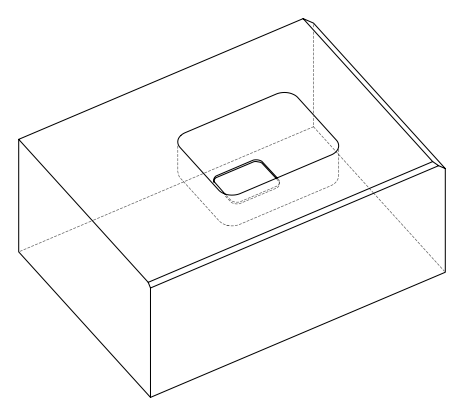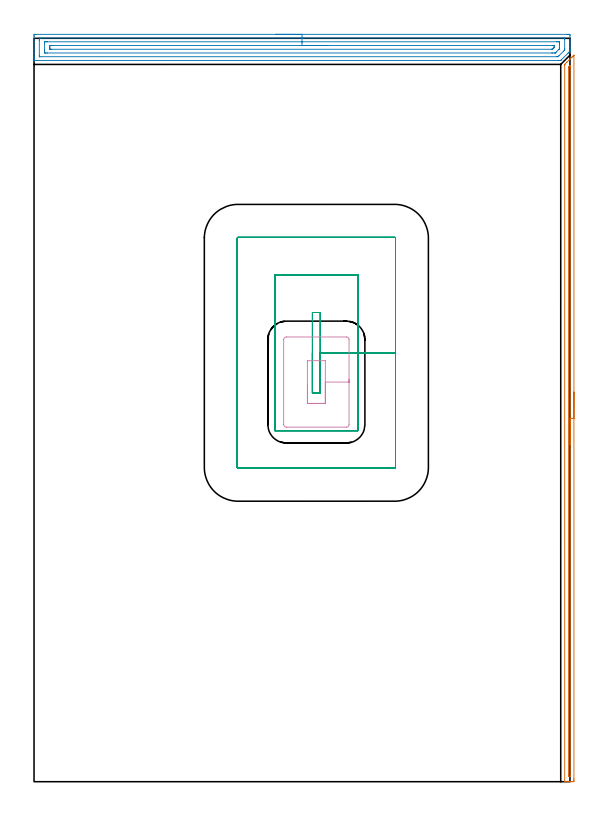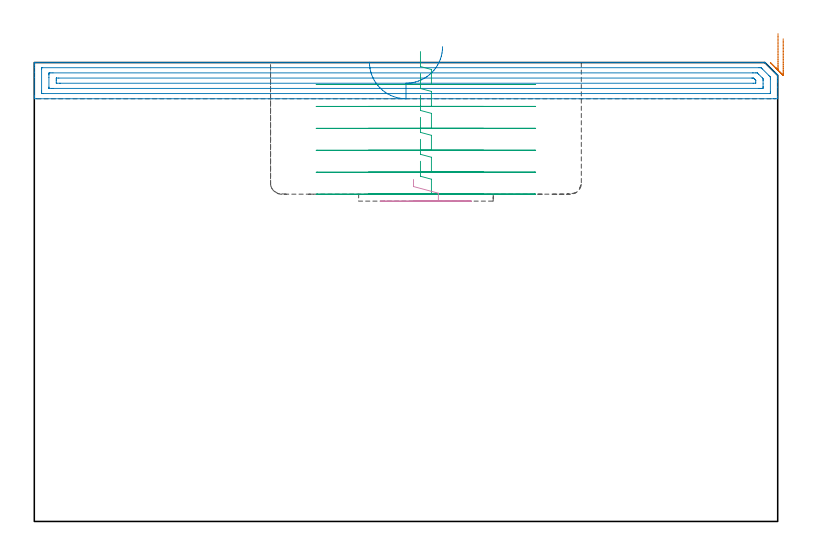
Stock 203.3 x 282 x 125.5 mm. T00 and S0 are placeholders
(PLAN: 4 operations, 2 tool changes, 19.4 min)
(1 AREA_MILL | FG_CHAMFER_SURFACE | UGT0205_001 | 4.53 min | 1705 mm3)
(2 AREA_MILL_1 | FG_CHAMFER_SURFACE_1 | UGT0205_001 | 6.7 min | 9933 mm3)
(3 MILL_RECTANGULAR_POCKET | POCKET_RECTANGULAR_STRAIGHT | NXT0201_007 | Follow Part, ap 6.25, ae 75% | 7.73 min | 338680 mm3)
(4 MILL_RECTANGULAR_POCKET_1 | POCKET_RECTANGULAR_STRAIGHT_1 | NXT0201_011 | Follow Part, ap 3, ae 75% | 0.44 min | 3162 mm3)
(TOOL UGT0205_001 | Chamfer Mill 20 x 3 x 45 deg. | D20 FL50 Z2)
(TOOL NXT0201_007 | ENDMILL 25mm [R216.25-25050GCK54P 1620] | D25 R3 FL54 Z5)
(TOOL NXT0201_011 | ENDMILL 12mm [2P460-1200-NA 1630] | D12 FL38 Z6)
(OP 1 AREA_MILL)
G17 G21 G94 G90
T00 M6
G54
G17 G0 G90 X204.8 Y147.8 S1061 M3
G43 Z135.5 H0
Z132.
G94 G1 Y147.762 Z131.128 F250.
Y147.648 Z130.263
Y147.459 Z129.412
Y147.197 Z128.58
Y146.863 Z127.774
Y146.46 Z127.
Y145.991 Z126.264
Y145.46 Z125.572
Y144.871 Z124.929
Y144.228 Z124.34
Y143.536 Z123.808
Y142.8 Z123.34
Y142.026 Z122.937
Y141.22 Z122.603
Y140.388 Z122.341
Y139.536 Z122.152
Y138.672 Z122.038
Y137.8 Z122.
Y1.079
X204.799 Y0.622 Z122.001
X204.795 Y0.191 Z122.002
X204.791 Y0.01 Z122.004
X204.37 Y0. Z122.424
X203.836 Z122.961
X203.49 Z123.306
X202.956 Z123.84
X202.61 Z124.185
X201.918 Z124.881
X201.638 Z125.161
X201.296 Y0.001 Z125.494
X201.3 Y0.176 Z125.5
Y271.85
X201.304 Y272.107 Z125.489
X201.496 Y272.296 Z125.303
X201.549 Y272.349 Z125.251
X202.17 Y272.972 Z124.626
X202.39 Y273.19 Z124.41
X203.05 Y273.852 Z123.746
X203.231 Y274.031 Z123.569
X203.284 Y274.084 Z123.516
X203.93 Y274.731 Z122.867
X204.073 Y274.873 Z122.727
X204.177 Y274.977 Z122.622
X204.37 Y275.171 Z122.428
X204.474 Y275.275 Z122.323
X204.695 Y275.496 Z122.104
X204.712 Y275.512 Z122.087
X204.776 Y275.573 Z122.023
X204.795 Y275.583 Z122.004
X204.8 Y275.573 Z122.
Y137.8
X203.386 Z123.414
Y2.181
X203.385 Y2.088 Z123.415
X203.382 Y2.042 Z123.418
X203.38 Y2.024 Z123.42
X203.365 Y2.01 Z123.435
X203.012 Y2.002 Z123.788
X202.803 Y2.001 Z123.997
X202.77 Y2.003 Z124.03
X202.737 Y2.009 Z124.063
X202.721 Y2.016 Z124.079
X202.719 Y2.041 Z124.081
X202.715 Y2.303 Z124.085
X202.714 Y270.509 Z124.086
X202.716 Y270.85 Z124.084
X202.719 Y271.02 Z124.081
X202.721 Y271.059 Z124.079
X202.732 Y271.075 Z124.068
X202.757 Y271.105 Z124.043
X202.83 Y271.18 Z123.97
X203.052 Y271.403 Z123.748
X203.152 Y271.502 Z123.648
X203.274 Y271.622 Z123.526
X203.363 Y271.706 Z123.437
X203.376 Y271.716 Z123.424
X203.379 Y271.665 Z123.421
X203.385 Y271.51 Z123.415
X203.386 Y271.403 Z123.414
Y271.265
Y137.8
Y136.928 Z123.452
Y136.063 Z123.566
Y135.212 Z123.755
Y134.38 Z124.017
Y133.574 Z124.351
Y132.8 Z124.754
Y132.064 Z125.223
Y131.372 Z125.754
Y130.729 Z126.343
Y130.14 Z126.986
Y129.608 Z127.678
Y129.14 Z128.414
Y128.737 Z129.188
Y128.403 Z129.994
Y128.141 Z130.826
Y127.952 Z131.678
Y127.838 Z132.543
Y127.8 Z133.414
G0 Z135.5
M5
M2
(OP 2 AREA_MILL_1)
G17 G21 G94 G90
T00 M6
G54
G17 G0 G90 X91.65 Y283.5 S1061 M3
G43 Z135.5 H0
Z125.6
G94 G1 X91.688 Z124.728 F250.
X91.802 Z123.863
X91.991 Z123.012
X92.253 Z122.18
X92.587 Z121.374
X92.99 Z120.6
X93.458 Z119.864
X93.989 Z119.172
X94.579 Z118.529
X95.222 Z117.939
X95.914 Z117.408
X96.65 Z116.94
X97.424 Z116.537
X98.23 Z116.203
X99.062 Z115.941
X99.913 Z115.752
X100.778 Z115.638
X101.65 Z115.6
X202.15
X202.673 Y283.499 Z115.601
X203.191 Y283.495 Z115.603
X203.291 Y283.491 Z115.605
X203.3 Y282.981 Z116.115
Y280.323 Z118.772
Y278.907 Z120.189
Y278.55 Z120.545
Y277.835 Z121.264
Y277.535 Z121.565
Y277.267 Z121.826
X203.299 Y277.132 Z121.957
X203.29 Y277.097 Z121.992
X203.26 Y277.056 Z122.035
X203.12 Y276.919 Z122.179
X202.98 Y276.777 Z122.318
X202.84 Y276.639 Z122.459
X202.673 Y276.472 Z122.626
X202.536 Y276.334 Z122.762
X199.991 Y273.789 Z125.308
X199.861 Y273.665 Z125.432
X199.795 Y273.603 Z125.489
X199.098 Y273.6 Z125.5
X0.18
X0.01 Y273.603 Z125.488
X0.007 Y273.629 Z125.462
X0. Y274.018 Z125.081
Y274.29 Z124.809
Y275.005 Z124.09
Y276.249 Z122.848
Y277.664 Z121.432
Y282.717 Z116.381
X0.002 Y282.981 Z116.116
X0.008 Y283.492 Z115.606
X0.109 Y283.495 Z115.603
X0.627 Y283.5 Z115.6
X101.65
Y282.086 Z117.014
X201.108 Y282.085 Z117.015
X201.215 Y282.084 Z117.016
X201.267 Y282.081 Z117.019
X201.286 Y282.08 Z117.02
X201.29 Y282.065 Z117.035
X201.295 Y281.947 Z117.153
X201.299 Y281.684 Z117.416
Y278.14 Z120.96
X201.292 Y277.664 Z121.436
X201.29 Y277.563 Z121.537
X201.23 Y277.492 Z121.608
X201.147 Y277.404 Z121.696
X200.885 Y277.135 Z121.965
X199.097 Y275.347 Z123.753
X198.923 Y275.178 Z123.922
X198.815 Y275.077 Z124.023
X198.751 Y275.021 Z124.079
X198.645 Y275.019 Z124.081
X198.193 Y275.014 Z124.086
X2.192 Y275.015 Z124.085
X2.085 Y275.016 Z124.084
X2.033 Y275.019 Z124.081
X2.014 Y275.021 Z124.079
X2.01 Y275.035 Z124.065
X2.005 Y275.153 Z123.947
X2.001 Y275.416 Z123.684
X2. Y281.209 Z117.891
X2.001 Y281.619 Z117.481
X2.009 Y282.032 Z117.068
X2.01 Y282.08 Z117.02
X2.029 Y282.081 Z117.019
X2.084 Y282.084 Z117.016
X2.194 Y282.085 Z117.015
X2.415 Y282.086 Z117.014
X101.65
Y280.672 Z118.428
X198.203
X198.746 Y280.671 Z118.429
X199.097 Y280.667 Z118.433
X199.213 Y280.665 Z118.435
X199.29 Y280.653 Z118.447
X199.295 Y280.524 Z118.576
X199.298 Y280.323 Z118.777
X199.3 Y280.121 Z118.979
Y279.436 Z119.664
Y278.55 Z120.55
X199.299 Y278.349 Z120.751
X199.295 Y278.147 Z120.953
X199.29 Y278.015 Z121.085
X199.24 Y277.951 Z121.149
X199.097 Y277.797 Z121.303
X198.078 Y276.777 Z122.323
X197.818 Y276.525 Z122.575
X197.743 Y276.454 Z122.646
X197.708 Y276.435 Z122.665
X197.657 Y276.433 Z122.667
X197.309 Y276.43 Z122.67
X196.767 Y276.429 Z122.671
X196.415 Y276.428 Z122.672
X5.097
X4.554 Y276.429 Z122.671
X4.203 Y276.433 Z122.667
X4.087 Y276.435 Z122.665
X4.01 Y276.447 Z122.653
X4.005 Y276.576 Z122.524
X4.002 Y276.777 Z122.323
X4. Y276.979 Z122.121
Y277.664 Z121.436
Y280.323 Z118.777
Y280.524 Z118.576
X4.003 Y280.591 Z118.509
X4.009 Y280.644 Z118.456
X4.014 Y280.665 Z118.435
X4.028 Y280.667 Z118.433
X4.203 Y280.67 Z118.43
X4.745 Y280.671 Z118.429
X5.097 Y280.672 Z118.428
X101.65
Y279.257 Z119.843
X196.595
X197.186 Y279.255 Z119.845
X197.249 Y279.253 Z119.847
X197.287 Y279.251 Z119.849
X197.29 Y279.207 Z119.893
X197.295 Y278.991 Z120.109
X197.3 Y278.559 Z120.541
X197.299 Y278.55 Z120.55
X197.283 Y278.444 Z120.656
X197.2 Y278.356 Z120.744
X197.072 Y278.224 Z120.876
X196.907 Y278.062 Z121.038
X196.738 Y277.899 Z121.201
X196.678 Y277.85 Z121.25
X196.593 Y277.847 Z121.253
X196.415 Y277.844 Z121.256
X196.234 Y277.843 Z121.257
X6.705
X6.114 Y277.845 Z121.255
X6.051 Y277.847 Z121.253
X6.013 Y277.849 Z121.251
X6.01 Y277.893 Z121.207
X6.005 Y278.109 Z120.991
X6. Y278.541 Z120.559
X6.006 Y278.989 Z120.111
X6.01 Y279.208 Z119.892
X6.016 Y279.251 Z119.849
X6.07 Y279.253 Z119.847
X6.174 Y279.255 Z119.845
X6.885 Y279.257 Z119.843
X7.066
X101.65
X102.522 Z119.881
X103.386 Z119.995
X104.238 Z120.183
X105.07 Z120.446
X105.876 Z120.78
X106.65 Z121.182
X107.386 Z121.651
X108.078 Z122.182
X108.721 Z122.772
X109.31 Z123.415
X109.841 Z124.107
X110.31 Z124.843
X110.713 Z125.616
X111.047 Z126.422
X111.309 Z127.254
X111.498 Z128.106
X111.612 Z128.971
X111.65 Z129.843
G0 Z135.5
M5
M2
(OP 3 MILL_RECTANGULAR_POCKET)
G17 G21 G94 G90
T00 M6
G54
G17 G0 G90 X105.6 Y162.688 S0 M3
G43 Z135.5 H1
Z128.5
G94 G1 Y147.4 Z124.403 F250.
X108.6 Z123.6
Y162.7 Z119.5
Y178. F500.
X105.6
Y147.4
X108.6
Y162.7
X122.85
Y192.25
X91.35
Y133.15
X122.85
Y162.7
X137.1
Y206.2
G3 X136.8 Y206.5 R0.3
G1 X77.4
G3 X77.1 Y206.2 R0.3
G1 Y119.2
G3 X77.4 Y118.9 R0.3
G1 X136.8
G3 X137.1 Y119.2 R0.3
G1 Y162.7
Y163.7
G0 X105.6 Y162.688 Z122.5
G1 Y147.4 Z118.403 F250.
X108.6 Z117.6
Y162.7 Z113.5
Y178. F500.
X105.6
Y147.4
X108.6
Y162.7
X122.85
Y192.25
X91.35
Y133.15
X122.85
Y162.7
X137.1
Y206.2
G3 X136.8 Y206.5 R0.3
G1 X77.4
G3 X77.1 Y206.2 R0.3
G1 Y119.2
G3 X77.4 Y118.9 R0.3
G1 X136.8
G3 X137.1 Y119.2 R0.3
G1 Y162.7
Y163.7
G0 X105.6 Y162.688 Z116.5
G1 Y147.4 Z112.403 F250.
X108.6 Z111.6
Y162.7 Z107.5
Y178. F500.
X105.6
Y147.4
X108.6
Y162.7
X122.85
Y192.25
X91.35
Y133.15
X122.85
Y162.7
X137.1
Y206.2
G3 X136.8 Y206.5 R0.3
G1 X77.4
G3 X77.1 Y206.2 R0.3
G1 Y119.2
G3 X77.4 Y118.9 R0.3
G1 X136.8
G3 X137.1 Y119.2 R0.3
G1 Y162.7
Y163.7
G0 X105.6 Y162.688 Z110.5
G1 Y147.4 Z106.403 F250.
X108.6 Z105.6
Y162.7 Z101.5
Y178. F500.
X105.6
Y147.4
X108.6
Y162.7
X122.85
Y192.25
X91.35
Y133.15
X122.85
Y162.7
X137.1
Y206.2
G3 X136.8 Y206.5 R0.3
G1 X77.4
G3 X77.1 Y206.2 R0.3
G1 Y119.2
G3 X77.4 Y118.9 R0.3
G1 X136.8
G3 X137.1 Y119.2 R0.3
G1 Y162.7
Y163.7
G0 X105.6 Y162.688 Z104.5
G1 Y147.4 Z100.403 F250.
X108.6 Z99.6
Y162.7 Z95.5
Y178. F500.
X105.6
Y147.4
X108.6
Y162.7
X122.85
Y192.25
X91.35
Y133.15
X122.85
Y162.7
X137.1
Y206.2
G3 X136.8 Y206.5 R0.3
G1 X77.4
G3 X77.1 Y206.2 R0.3
G1 Y119.2
G3 X77.4 Y118.9 R0.3
G1 X136.8
G3 X137.1 Y119.2 R0.3
G1 Y162.7
Y163.7
G0 X105.6 Y162.688 Z98.5
G1 Y147.4 Z94.403 F250.
X108.6 Z93.6
Y162.7 Z89.5
Y178. F500.
X105.6
Y147.4
X108.6
Y162.7
X122.85
Y192.25
X91.35
Y133.15
X122.85
Y162.7
X137.1
Y206.2
G3 X136.8 Y206.5 R0.3
G1 X77.4
G3 X77.1 Y206.2 R0.3
G1 Y119.2
G3 X77.4 Y118.9 R0.3
G1 X136.8
G3 X137.1 Y119.2 R0.3
G1 Y162.7
Y163.7
G0 Z135.5
M5
M2
(OP 4 MILL_RECTANGULAR_POCKET_1)
G17 G21 G94 G90
T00 M6
G54
G17 G0 G90 X103.7 Y150.676 S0 M3
G43 Z135.5 H1
Z93.515
G94 G1 Y143.5 Z91.592 F250.
X110.5 Z89.77
Y151.6 Z87.6
Y159.7 F500.
X103.7
Y143.5
X110.5
Y151.6
X119.5
Y167.7
G3 X118.5 Y168.7 R1.
G1 X95.7
G3 X94.7 Y167.7 R1.
G1 Y135.5
G3 X95.7 Y134.5 R1.
G1 X118.5
G3 X119.5 Y135.5 R1.
G1 Y151.6
Y152.6
G0 Z135.5
M5
M2
